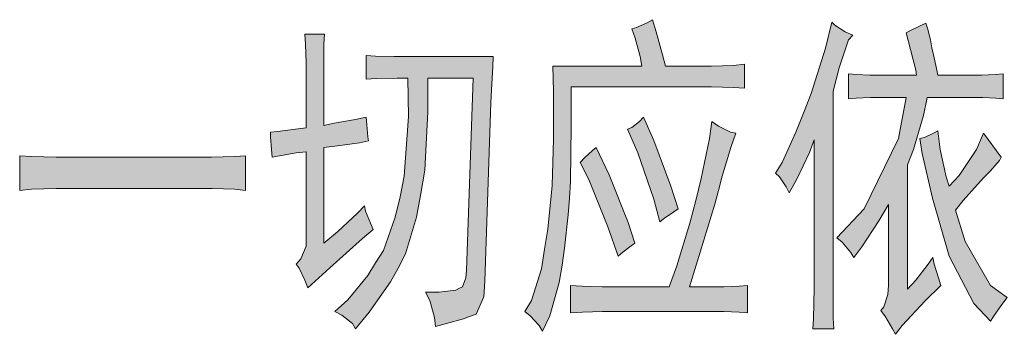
# Model space of a CAD drawing. Header units: millimetres. Extents: x 568 to 57335, y 85 to 28579.
# Drawn here: x 57279.84 to 57292.47, y 28347.73 to 28351.75 of the extents above; entities that cross this region are included whole.
import ezdxf

# ---------------------------------------------------------------- set-up
doc = ezdxf.new("R2010")
doc.units = ezdxf.units.MM

msp = doc.modelspace()

# ---------------------------------------------------------------- hatches: boundary and pattern name
h = msp.add_hatch(color=0)
h.dxf.hatch_style = 2
h.paths.add_polyline_path([(57287.933, 28351.75), (57287.979, 28351.598), (57288.063, 28351.302), (57288.101, 28351.158), (57288.556, 28351.158), (57288.686, 28351.158), (57288.967, 28351.165), (57289.111, 28351.181), (57289.111, 28350.877), (57288.967, 28350.884), (57288.686, 28350.892), (57288.556, 28350.892), (57286.893, 28350.892), (57286.893, 28350.39), (57286.885, 28349.684), (57286.87, 28349.471), (57286.855, 28349.258), (57286.809, 28348.833), (57286.779, 28348.613), (57286.741, 28348.392), (57286.619, 28347.967), (57286.528, 28347.769), (57286.482, 28347.845), (57286.368, 28347.967), (57286.3, 28348.02), (57286.384, 28348.164), (57286.513, 28348.567), (57286.551, 28348.818), (57286.596, 28349.076), (57286.649, 28349.631), (57286.657, 28349.927), (57286.665, 28350.223), (57286.665, 28350.839), (57286.657, 28351.158), (57287.797, 28351.158), (57287.774, 28351.279), (57287.713, 28351.515), (57287.668, 28351.636), (57287.728, 28351.652), (57287.865, 28351.712)])
h = msp.add_hatch(color=0)
h.dxf.hatch_style = 2
h.paths.add_polyline_path([(57290.494, 28351.553), (57290.441, 28351.492), (57290.319, 28351.135), (57290.243, 28350.839), (57290.243, 28348.613), (57290.243, 28348.339), (57290.243, 28347.936), (57290.251, 28347.8), (57289.985, 28347.8), (57289.992, 28347.929), (57290, 28348.324), (57290, 28348.59), (57290, 28350.216), (57289.939, 28350.056), (57289.78, 28349.714), (57289.681, 28349.54), (57289.643, 28349.616), (57289.559, 28349.745), (57289.506, 28349.79), (57289.59, 28349.927), (57289.764, 28350.314), (57289.863, 28350.558), (57289.962, 28350.808), (57290.144, 28351.386), (57290.228, 28351.72), (57290.266, 28351.682), (57290.395, 28351.598)])
h = msp.add_hatch(color=0)
h.dxf.hatch_style = 2
h.paths.add_polyline_path([(57291.428, 28351.705), (57291.451, 28351.644), (57291.489, 28351.492), (57291.504, 28351.393), (57291.527, 28351.302), (57291.565, 28351.127), (57291.58, 28351.044), (57292.074, 28351.044), (57292.142, 28351.044), (57292.317, 28351.051), (57292.416, 28351.059), (57292.416, 28350.74), (57292.325, 28350.748), (57292.158, 28350.755), (57292.089, 28350.755), (57291.444, 28350.755), (57291.398, 28350.527), (57291.269, 28350.094), (57291.193, 28349.897), (57291.193, 28348.309), (57291.299, 28348.423), (57291.459, 28348.628), (57291.519, 28348.711), (57291.535, 28348.628), (57291.588, 28348.453), (57291.618, 28348.354), (57291.421, 28348.157), (57291.124, 28347.845), (57291.041, 28347.731), (57291.003, 28347.8), (57290.912, 28347.952), (57290.851, 28348.035), (57290.889, 28348.081), (57290.942, 28348.24), (57290.95, 28348.354), (57290.95, 28349.388), (57290.828, 28349.182), (57290.608, 28348.848), (57290.509, 28348.711), (57290.463, 28348.78), (57290.357, 28348.909), (57290.289, 28348.962), (57290.638, 28349.334), (57291.079, 28350.231), (57291.178, 28350.755), (57290.813, 28350.755), (57290.722, 28350.755), (57290.539, 28350.748), (57290.441, 28350.74), (57290.441, 28351.059), (57290.539, 28351.051), (57290.714, 28351.044), (57290.798, 28351.044), (57291.307, 28351.044), (57291.299, 28351.105), (57291.231, 28351.371), (57291.178, 28351.583), (57291.216, 28351.606), (57291.345, 28351.667)])
h = msp.add_hatch(color=0)
h.dxf.hatch_style = 2
h.paths.add_polyline_path([(57283.504, 28351.074), (57283.504, 28351.196), (57283.497, 28351.439), (57283.489, 28351.568), (57283.74, 28351.568), (57283.732, 28351.439), (57283.732, 28351.203), (57283.732, 28351.089), (57283.732, 28350.398), (57283.861, 28350.428), (57284.135, 28350.474), (57284.271, 28350.504), (57284.279, 28350.406), (57284.294, 28350.254), (57284.302, 28350.201), (57284.188, 28350.178), (57283.907, 28350.14), (57283.732, 28350.117), (57283.732, 28348.894), (57283.907, 28349.038), (57284.165, 28349.281), (57284.249, 28349.372), (57284.264, 28349.304), (57284.325, 28349.152), (57284.363, 28349.069), (57284.226, 28348.955), (57283.808, 28348.582), (57283.527, 28348.324), (57283.489, 28348.423), (57283.413, 28348.575), (57283.375, 28348.628), (57283.436, 28348.696), (57283.504, 28348.856), (57283.504, 28348.947), (57283.504, 28350.064), (57283.375, 28350.049), (57283.162, 28350.011), (57283.071, 28349.995), (57283.063, 28350.094), (57283.048, 28350.254), (57283.048, 28350.314), (57283.139, 28350.322), (57283.367, 28350.352), (57283.504, 28350.368)])
h = msp.add_hatch(color=0)
h.dxf.hatch_style = 2
h.paths.add_polyline_path([(57285.031, 28348.271), (57285.206, 28348.271), (57285.419, 28348.294), (57285.457, 28348.316), (57285.502, 28348.339), (57285.548, 28348.453), (57285.555, 28348.544), (57285.639, 28351.006), (57285.062, 28351.006), (57285.062, 28350.573), (57285.024, 28349.828), (57284.97, 28349.532), (57284.917, 28349.228), (57284.773, 28348.757), (57284.682, 28348.575), (57284.583, 28348.4), (57284.309, 28348.012), (57284.135, 28347.8), (57284.097, 28347.868), (57283.96, 28347.974), (57283.869, 28348.02), (57284.036, 28348.172), (57284.294, 28348.483), (57284.393, 28348.643), (57284.492, 28348.803), (57284.644, 28349.228), (57284.705, 28349.486), (57284.758, 28349.752), (57284.811, 28350.512), (57284.803, 28351.006), (57284.667, 28351.006), (57284.401, 28350.998), (57284.271, 28350.991), (57284.271, 28351.295), (57284.393, 28351.287), (57284.629, 28351.279), (57284.743, 28351.279), (57285.897, 28351.279), (57285.89, 28351.15), (57285.875, 28350.854), (57285.867, 28350.687), (57285.791, 28348.408), (57285.776, 28348.21), (57285.677, 28347.99), (57285.593, 28347.959), (57285.517, 28347.929), (57285.297, 28347.868), (57285.16, 28347.83), (57285.145, 28347.944), (57285.084, 28348.164)])
h = msp.add_hatch(color=0)
h.dxf.hatch_style = 2
h.paths.add_polyline_path([(57288.997, 28350.299), (57288.936, 28350.117), (57288.822, 28349.752), (57288.777, 28349.57), (57288.731, 28349.395), (57288.541, 28348.78), (57288.405, 28348.339), (57288.754, 28348.339), (57288.845, 28348.339), (57289.043, 28348.347), (57289.149, 28348.354), (57289.149, 28348.005), (57289.043, 28348.012), (57288.845, 28348.02), (57288.754, 28348.02), (57287.402, 28348.02), (57287.295, 28348.02), (57287.037, 28348.012), (57286.885, 28348.005), (57286.885, 28348.354), (57287.029, 28348.347), (57287.288, 28348.339), (57287.402, 28348.339), (57288.146, 28348.339), (57288.245, 28348.605), (57288.412, 28349.152), (57288.488, 28349.441), (57288.556, 28349.722), (57288.663, 28350.231), (57288.693, 28350.451), (57288.777, 28350.39), (57288.929, 28350.314)])
h = msp.add_hatch(color=0)
h.dxf.hatch_style = 2
h.paths.add_polyline_path([(57287.82, 28350.504), (57287.949, 28350.208), (57288.169, 28349.623), (57288.26, 28349.334), (57288.207, 28349.296), (57288.085, 28349.213), (57288.025, 28349.167), (57287.949, 28349.456), (57287.744, 28350.049), (57287.614, 28350.352), (57287.668, 28350.375), (57287.766, 28350.451)])
h = msp.add_hatch(color=0)
h.dxf.hatch_style = 2
h.paths.add_polyline_path([(57292.393, 28349.995), (57292.37, 28349.95), (57292.256, 28349.821), (57292.173, 28349.737), (57292.089, 28349.646), (57291.907, 28349.441), (57291.808, 28349.319), (57291.93, 28348.917), (57292.256, 28348.354), (57292.469, 28348.202), (57292.401, 28348.111), (57292.294, 28347.959), (57292.256, 28347.898), (57292.044, 28348.126), (57291.725, 28348.727), (57291.618, 28349.099), (57291.512, 28349.471), (57291.383, 28350.041), (57291.352, 28350.231), (57291.413, 28350.246), (57291.527, 28350.299), (57291.58, 28350.33), (57291.611, 28350.094), (57291.687, 28349.745), (57291.725, 28349.623), (57291.854, 28349.76), (57292.074, 28350.094), (57292.165, 28350.299)])
h = msp.add_hatch(color=0)
h.dxf.hatch_style = 2
h.paths.add_polyline_path([(57287.212, 28350.117), (57287.379, 28349.767), (57287.622, 28349.16), (57287.706, 28348.894), (57287.66, 28348.863), (57287.554, 28348.78), (57287.493, 28348.727), (57287.364, 28349.106), (57287.121, 28349.707), (57287.007, 28349.927), (57287.067, 28349.988), (57287.166, 28350.079)])
h = msp.add_hatch(color=0)
h.dxf.hatch_style = 2
h.paths.add_polyline_path([(57282.129, 28349.995), (57282.296, 28349.995), (57282.592, 28350.003), (57282.729, 28350.011), (57282.729, 28349.57), (57282.592, 28349.585), (57282.304, 28349.593), (57282.144, 28349.593), (57280.473, 28349.593), (57280.306, 28349.593), (57279.994, 28349.585), (57279.842, 28349.57), (57279.842, 28350.011), (57279.994, 28350.003), (57280.306, 28349.995), (57280.473, 28349.995)])

# ---------------------------------------------------------------- linework, layer by layer
at = {"color": 0, "lineweight": 0}
for points in [[(57287.933, 28351.75), (57287.979, 28351.598), (57288.063, 28351.302), (57288.101, 28351.158), (57288.556, 28351.158), (57288.686, 28351.158), (57288.967, 28351.165), (57289.111, 28351.181), (57289.111, 28350.877), (57288.967, 28350.884), (57288.686, 28350.892), (57288.556, 28350.892), (57286.893, 28350.892), (57286.893, 28350.39), (57286.885, 28349.684), (57286.87, 28349.471), (57286.855, 28349.258), (57286.809, 28348.833), (57286.779, 28348.613), (57286.741, 28348.392), (57286.619, 28347.967), (57286.528, 28347.769), (57286.482, 28347.845), (57286.368, 28347.967), (57286.3, 28348.02), (57286.384, 28348.164), (57286.513, 28348.567), (57286.551, 28348.818), (57286.596, 28349.076), (57286.649, 28349.631), (57286.657, 28349.927), (57286.665, 28350.223), (57286.665, 28350.839), (57286.657, 28351.158), (57287.797, 28351.158), (57287.774, 28351.279), (57287.713, 28351.515), (57287.668, 28351.636), (57287.728, 28351.652), (57287.865, 28351.712)], [(57290.494, 28351.553), (57290.441, 28351.492), (57290.319, 28351.135), (57290.243, 28350.839), (57290.243, 28348.613), (57290.243, 28348.339), (57290.243, 28347.936), (57290.251, 28347.8), (57289.985, 28347.8), (57289.992, 28347.929), (57290, 28348.324), (57290, 28348.59), (57290, 28350.216), (57289.939, 28350.056), (57289.78, 28349.714), (57289.681, 28349.54), (57289.643, 28349.616), (57289.559, 28349.745), (57289.506, 28349.79), (57289.59, 28349.927), (57289.764, 28350.314), (57289.863, 28350.558), (57289.962, 28350.808), (57290.144, 28351.386), (57290.228, 28351.72), (57290.266, 28351.682), (57290.395, 28351.598)], [(57291.428, 28351.705), (57291.451, 28351.644), (57291.489, 28351.492), (57291.504, 28351.393), (57291.527, 28351.302), (57291.565, 28351.127), (57291.58, 28351.044), (57292.074, 28351.044), (57292.142, 28351.044), (57292.317, 28351.051), (57292.416, 28351.059), (57292.416, 28350.74), (57292.325, 28350.748), (57292.158, 28350.755), (57292.089, 28350.755), (57291.444, 28350.755), (57291.398, 28350.527), (57291.269, 28350.094), (57291.193, 28349.897), (57291.193, 28348.309), (57291.299, 28348.423), (57291.459, 28348.628), (57291.519, 28348.711), (57291.535, 28348.628), (57291.588, 28348.453), (57291.618, 28348.354), (57291.421, 28348.157), (57291.124, 28347.845), (57291.041, 28347.731), (57291.003, 28347.8), (57290.912, 28347.952), (57290.851, 28348.035), (57290.889, 28348.081), (57290.942, 28348.24), (57290.95, 28348.354), (57290.95, 28349.388), (57290.828, 28349.182), (57290.608, 28348.848), (57290.509, 28348.711), (57290.463, 28348.78), (57290.357, 28348.909), (57290.289, 28348.962), (57290.638, 28349.334), (57291.079, 28350.231), (57291.178, 28350.755), (57290.813, 28350.755), (57290.722, 28350.755), (57290.539, 28350.748), (57290.441, 28350.74), (57290.441, 28351.059), (57290.539, 28351.051), (57290.714, 28351.044), (57290.798, 28351.044), (57291.307, 28351.044), (57291.299, 28351.105), (57291.231, 28351.371), (57291.178, 28351.583), (57291.216, 28351.606), (57291.345, 28351.667)], [(57283.504, 28351.074), (57283.504, 28351.196), (57283.497, 28351.439), (57283.489, 28351.568), (57283.74, 28351.568), (57283.732, 28351.439), (57283.732, 28351.203), (57283.732, 28351.089), (57283.732, 28350.398), (57283.861, 28350.428), (57284.135, 28350.474), (57284.271, 28350.504), (57284.279, 28350.406), (57284.294, 28350.254), (57284.302, 28350.201), (57284.188, 28350.178), (57283.907, 28350.14), (57283.732, 28350.117), (57283.732, 28348.894), (57283.907, 28349.038), (57284.165, 28349.281), (57284.249, 28349.372), (57284.264, 28349.304), (57284.325, 28349.152), (57284.363, 28349.069), (57284.226, 28348.955), (57283.808, 28348.582), (57283.527, 28348.324), (57283.489, 28348.423), (57283.413, 28348.575), (57283.375, 28348.628), (57283.436, 28348.696), (57283.504, 28348.856), (57283.504, 28348.947), (57283.504, 28350.064), (57283.375, 28350.049), (57283.162, 28350.011), (57283.071, 28349.995), (57283.063, 28350.094), (57283.048, 28350.254), (57283.048, 28350.314), (57283.139, 28350.322), (57283.367, 28350.352), (57283.504, 28350.368)], [(57285.031, 28348.271), (57285.206, 28348.271), (57285.419, 28348.294), (57285.457, 28348.316), (57285.502, 28348.339), (57285.548, 28348.453), (57285.555, 28348.544), (57285.639, 28351.006), (57285.062, 28351.006), (57285.062, 28350.573), (57285.024, 28349.828), (57284.97, 28349.532), (57284.917, 28349.228), (57284.773, 28348.757), (57284.682, 28348.575), (57284.583, 28348.4), (57284.309, 28348.012), (57284.135, 28347.8), (57284.097, 28347.868), (57283.96, 28347.974), (57283.869, 28348.02), (57284.036, 28348.172), (57284.294, 28348.483), (57284.393, 28348.643), (57284.492, 28348.803), (57284.644, 28349.228), (57284.705, 28349.486), (57284.758, 28349.752), (57284.811, 28350.512), (57284.803, 28351.006), (57284.667, 28351.006), (57284.401, 28350.998), (57284.271, 28350.991), (57284.271, 28351.295), (57284.393, 28351.287), (57284.629, 28351.279), (57284.743, 28351.279), (57285.897, 28351.279), (57285.89, 28351.15), (57285.875, 28350.854), (57285.867, 28350.687), (57285.791, 28348.408), (57285.776, 28348.21), (57285.677, 28347.99), (57285.593, 28347.959), (57285.517, 28347.929), (57285.297, 28347.868), (57285.16, 28347.83), (57285.145, 28347.944), (57285.084, 28348.164)], [(57288.997, 28350.299), (57288.936, 28350.117), (57288.822, 28349.752), (57288.777, 28349.57), (57288.731, 28349.395), (57288.541, 28348.78), (57288.405, 28348.339), (57288.754, 28348.339), (57288.845, 28348.339), (57289.043, 28348.347), (57289.149, 28348.354), (57289.149, 28348.005), (57289.043, 28348.012), (57288.845, 28348.02), (57288.754, 28348.02), (57287.402, 28348.02), (57287.295, 28348.02), (57287.037, 28348.012), (57286.885, 28348.005), (57286.885, 28348.354), (57287.029, 28348.347), (57287.288, 28348.339), (57287.402, 28348.339), (57288.146, 28348.339), (57288.245, 28348.605), (57288.412, 28349.152), (57288.488, 28349.441), (57288.556, 28349.722), (57288.663, 28350.231), (57288.693, 28350.451), (57288.777, 28350.39), (57288.929, 28350.314)], [(57287.82, 28350.504), (57287.949, 28350.208), (57288.169, 28349.623), (57288.26, 28349.334), (57288.207, 28349.296), (57288.085, 28349.213), (57288.025, 28349.167), (57287.949, 28349.456), (57287.744, 28350.049), (57287.614, 28350.352), (57287.668, 28350.375), (57287.766, 28350.451)], [(57292.393, 28349.995), (57292.37, 28349.95), (57292.256, 28349.821), (57292.173, 28349.737), (57292.089, 28349.646), (57291.907, 28349.441), (57291.808, 28349.319), (57291.93, 28348.917), (57292.256, 28348.354), (57292.469, 28348.202), (57292.401, 28348.111), (57292.294, 28347.959), (57292.256, 28347.898), (57292.044, 28348.126), (57291.725, 28348.727), (57291.618, 28349.099), (57291.512, 28349.471), (57291.383, 28350.041), (57291.352, 28350.231), (57291.413, 28350.246), (57291.527, 28350.299), (57291.58, 28350.33), (57291.611, 28350.094), (57291.687, 28349.745), (57291.725, 28349.623), (57291.854, 28349.76), (57292.074, 28350.094), (57292.165, 28350.299)], [(57287.212, 28350.117), (57287.379, 28349.767), (57287.622, 28349.16), (57287.706, 28348.894), (57287.66, 28348.863), (57287.554, 28348.78), (57287.493, 28348.727), (57287.364, 28349.106), (57287.121, 28349.707), (57287.007, 28349.927), (57287.067, 28349.988), (57287.166, 28350.079)], [(57282.129, 28349.995), (57282.296, 28349.995), (57282.592, 28350.003), (57282.729, 28350.011), (57282.729, 28349.57), (57282.592, 28349.585), (57282.304, 28349.593), (57282.144, 28349.593), (57280.473, 28349.593), (57280.306, 28349.593), (57279.994, 28349.585), (57279.842, 28349.57), (57279.842, 28350.011), (57279.994, 28350.003), (57280.306, 28349.995), (57280.473, 28349.995)]]:
    msp.add_lwpolyline(points, close=True, dxfattribs=at)

doc.saveas('drawing.dxf')
